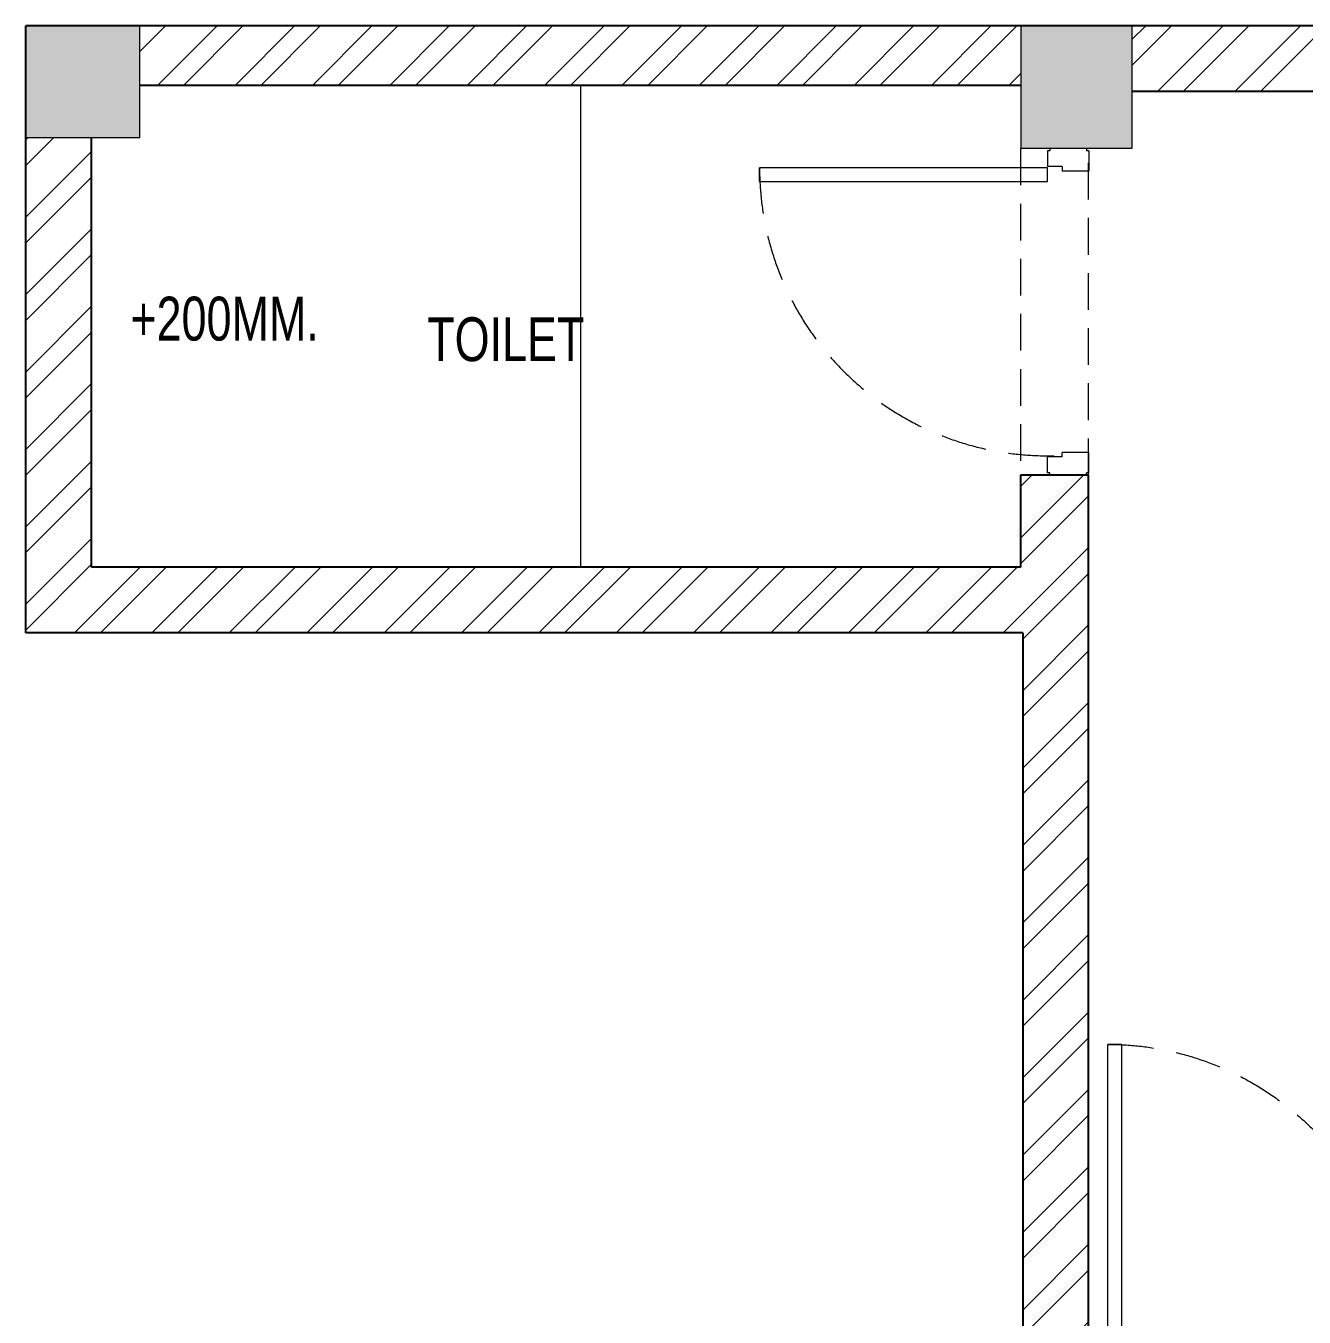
# Model space of a CAD drawing. Header units: feet. Extents: x 8911276 to 8917111, y -5940183 to -5922883.
# Drawn here: x 8911276 to 8914194, y -5925830 to -5922883 of the extents above; entities that cross this region are included whole.
import ezdxf

# ---------------------------------------------------------------- set-up
doc = ezdxf.new("R2010")
doc.units = ezdxf.units.FT
doc.header["$LTSCALE"] = 33
doc.header["$MEASUREMENT"] = 0
doc.linetypes.add('HIDDEN', pattern=[9.525, 6.35, -3.175])
doc.linetypes.add('HIDDEN2', pattern=[4.7625, 3.175, -1.5875])
for name, color, linetype, lineweight in [('A-COL', 243, 'Continuous', 9), ('beam', 90, 'Continuous', 9), ('column hatch', 5, 'Continuous', 0), ('dimension', 250, 'Continuous', 0), ('Door', 2, 'Continuous', 13), ('LENS-DIM', 252, 'Continuous', 5), ('LENS-DOOR', 34, 'Continuous', 20), ('LN-HATCH', 251, 'Continuous', 0), ('TEXT', 1, 'Continuous', 0)]:
    doc.layers.add(name, color=color, linetype=linetype, lineweight=lineweight)
doc.layers.add('A-WALL', color=1, linetype='Continuous')
doc.styles.get("Standard").update_dxf_attribs({"font": 'GILC____.TTF'})

# ---------------------------------------------------------------- blocks, each defined once
blk = doc.blocks.new('*U40')
at = {"layer": 'LENS-DOOR'}
for p, q in [((548121.7, 1779235.3), (548121.7, 1778573.8)), ((548121.7, 1779235.3), (548153, 1779235.3)), ((548153, 1778573.8), (548153, 1779235.3)), ((547452.5, 1778573.8), (547488.9, 1778573.8)), ((547452.5, 1778568.6), (547452.5, 1778573.8)), ((547488.9, 1778539.9), (547488.9, 1778573.8)), ((548121.7, 1778573.8), (548153, 1778573.8)), ((548192.1, 1778573.8), (548155.6, 1778573.8)), ((548155.6, 1778539.9), (548155.6, 1778573.8)), ((548192.1, 1778568.6), (548192.1, 1778573.8)), ((547447.3, 1778568.6), (547452.5, 1778568.6)), ((547447.3, 1778484.1), (547447.3, 1778568.6)), ((548197.3, 1778568.6), (548192.1, 1778568.6)), ((548197.3, 1778484.1), (548197.3, 1778568.6)), ((547488.9, 1778539.9), (547499.3, 1778539.9)), ((547499.3, 1778478.9), (547499.3, 1778539.9)), ((548145.2, 1778478.9), (548145.2, 1778539.9)), ((548155.6, 1778539.9), (548145.2, 1778539.9)), ((547447.3, 1778484.1), (547452.5, 1778484.1)), ((547452.5, 1778478.9), (547452.5, 1778484.1)), ((548192.1, 1778478.9), (548192.1, 1778484.1)), ((548197.3, 1778484.1), (548192.1, 1778484.1)), ((547452.5, 1778478.9), (547499.3, 1778478.9)), ((548192.1, 1778478.9), (548145.2, 1778478.9))]:
    blk.add_line(p, q, dxfattribs=at)
at = {"layer": 'LENS-DOOR', "color": 7, "linetype": 'HIDDEN2'}
blk.add_ellipse((548153, 1778573.8), major_axis=(-661.5, 0), ratio=1, start_param=-1.570791, end_param=0.051209, dxfattribs=at)
blk = doc.blocks.new('*U44')
at = {"layer": 'LENS-DOOR'}
for p, q in [((548122.2, 1779230.5), (548122.2, 1778573.5)), ((548122.2, 1779230.5), (548153.3, 1779230.5)), ((548153.3, 1778573.5), (548153.3, 1779230.5)), ((547457.5, 1778573.5), (547493.7, 1778573.5)), ((547457.5, 1778568.3), (547457.5, 1778573.5)), ((547493.7, 1778539.8), (547493.7, 1778573.5)), ((548122.2, 1778573.5), (548153.3, 1778573.5)), ((548192.1, 1778573.5), (548155.9, 1778573.5)), ((548155.9, 1778539.8), (548155.9, 1778573.5)), ((548192.1, 1778568.3), (548192.1, 1778573.5)), ((547452.3, 1778568.3), (547457.5, 1778568.3)), ((547452.3, 1778484.4), (547452.3, 1778568.3)), ((548197.3, 1778568.3), (548192.1, 1778568.3)), ((548197.3, 1778484.4), (548197.3, 1778568.3)), ((547493.7, 1778539.8), (547504, 1778539.8)), ((547504, 1778479.2), (547504, 1778539.8)), ((548145.5, 1778479.2), (548145.5, 1778539.8)), ((548155.9, 1778539.8), (548145.5, 1778539.8)), ((547452.3, 1778484.4), (547457.5, 1778484.4)), ((547457.5, 1778479.2), (547457.5, 1778484.4)), ((548192.1, 1778479.2), (548192.1, 1778484.4)), ((548197.3, 1778484.4), (548192.1, 1778484.4)), ((547457.5, 1778479.2), (547504, 1778479.2)), ((548192.1, 1778479.2), (548145.5, 1778479.2))]:
    blk.add_line(p, q, dxfattribs=at)
at = {"layer": 'LENS-DOOR', "color": 7, "linetype": 'HIDDEN2'}
blk.add_ellipse((548153.3, 1778573.5), major_axis=(-657, 0), ratio=1, start_param=-1.570791, end_param=0.051209, dxfattribs=at)
blk = doc.blocks.new('A$C25e89921')
at = {"layer": 'column hatch'}
h = blk.add_hatch(color=8, dxfattribs=at)
h.dxf.hatch_style = 1
h.paths.add_polyline_path([(-2702.2, -12523.5), (-3022.2, -12523.5), (-3022.2, -12393.5), (-3307.2, -12393.5), (-3307.2, -12823.5), (-2702.2, -12823.5)])
h.paths.add_polyline_path([(1702.8, -12523.5), (1257.8, -12523.5), (1257.8, -12823.5), (1702.8, -12823.5)])
h.paths.add_polyline_path([(-3017.2, -8693.5), (-3307.2, -8693.5), (-3307.2, -9103.5), (-3017.2, -9103.5)])
h.paths.add_polyline_path([(-2897.2, -3703.5), (-3307.2, -3703.5), (-3307.2, -3983.5), (-2897.2, -3983.5)])
h.paths.add_polyline_path([(-1582.2, -398.5), (-1857.2, -398.5), (-1857.2, -968.5), (-1582.2, -968.5)])
h.paths.add_polyline_path([(-1607.8, 3126.5), (-1860.8, 3126.5), (-1860.8, 2846.5), (-1732.8, 2846.5), (-1607.8, 2846.5)])
h.paths.add_polyline_path([(-3872.2, 3126.5), (-4132.2, 3126.5), (-4132.2, 2871.5), (-3872.2, 2871.5)])
at = {"layer": 'LN-HATCH'}
h = blk.add_hatch(dxfattribs=at)
h.set_pattern_fill('ANSI32', color=256, scale=333, angle=180)
h.set_pattern_definition([(225, (-10487514.66, 5275178.56), (88.2999593, -88.2999593), []), (225, (-10487573.52, 5275178.56), (88.2999593, -88.2999593), [])])
h.paths.add_polyline_path([(-1860.8, 3126.5), (-3872.2, 3126.5), (-3872.2, 2991.5), (-1860.8, 2991.5)])
h.paths.add_polyline_path([(1702.8, 3126.5), (-1607.8, 3126.5), (-1607.8, 2976.5), (1522.2, 2976.5), (1528.8, -398.5), (1529.3, -398.5), (1529.3, -648.5), (1545.4, -8783.5), (1545.8, -8783.5), (1545.8, -9013.5), (1552.8, -12523.5), (1702.8, -12523.5)])
h.paths.add_polyline_path([(-1707.2, 2101.5), (-1862.2, 2101.5), (-1862.2, 1891.5), (-3982.2, 1891.5), (-3982.2, 2871.5), (-4132.2, 2871.5), (-4132.2, 1741.5), (-1857.2, 1741.5), (-1857.2, -398.5), (-1707.2, -398.5)])
h.paths.add_polyline_path([(-1707.2, -968.5), (-1857.2, -968.5), (-1857.2, -3703.5), (-2897.2, -3703.5), (-2897.2, -3853.5), (-1707.2, -3853.5)])
h.paths.add_polyline_path([(-3157.2, -3983.5), (-3307.2, -3983.5), (-3307.2, -8693.5), (-3157.2, -8693.5)])
h.paths.add_polyline_path([(-3152.2, -9103.5), (-3307.2, -9103.5), (-3307.2, -12393.5), (-3152.2, -12393.5)])
at = {"layer": 'A-COL'}
for p, q in [((-4132.2, 3126.5), (-3872.2, 3126.5)), ((-4132.2, 2871.5), (-4132.2, 3126.5)), ((-3872.2, 2871.5), (-3872.2, 3126.5)), ((-1860.8, 2846.5), (-1860.8, 3126.5)), ((-1732.8, 3126.5), (-1860.8, 3126.5)), ((-1732.8, 3126.5), (-1860.8, 3126.5)), ((-1607.8, 3126.5), (-1732.8, 3126.5)), ((-1607.8, 3126.5), (-1607.8, 2846.5)), ((-4132.2, 2871.5), (-3872.2, 2871.5)), ((-1732.8, 2846.5), (-1860.8, 2846.5)), ((-1732.8, 2846.5), (-1860.8, 2846.5)), ((-1607.8, 2846.5), (-1732.8, 2846.5))]:
    blk.add_line(p, q, dxfattribs=at)
at = {"layer": 'A-WALL'}
for p, q in [((-4132.2, 1741.5), (-4132.2, 3126.5)), ((1702.8, 3126.5), (-4132.2, 3126.5)), ((-3872.2, 2991.5), (-1860.8, 2991.5)), ((1522.2, 2976.5), (-1607.8, 2976.5)), ((-3982.2, 1891.5), (-3982.2, 2871.5)), ((-1707.2, 2101.5), (-1862.2, 2101.5)), ((-1862.2, 2101.5), (-1862.2, 1891.5)), ((-1707.2, -398.5), (-1707.2, 2101.5)), ((-1862.2, 1891.5), (-3982.2, 1891.5)), ((-1857.2, 1741.5), (-4132.2, 1741.5)), ((-1857.2, 1741.5), (-1857.2, -3703.5))]:
    blk.add_line(p, q, dxfattribs=at)
at = {"layer": 'beam', "linetype": 'HIDDEN', "ltscale": 0.4}
blk.add_lwpolyline([(-1862.2, 2101.5), (-1707.2, 2101.5), (-1707.2, 2846.5), (-1862.2, 2846.5)], close=True, dxfattribs=at)
at = {"layer": 'dimension'}
blk.add_line((-2866.5, 2991.5), (-2866.5, 1891.5), dxfattribs=at)
at = {"layer": 'Door', "rotation": 90}
blk.add_blockref('*U44', (1776772.7, -545350.7), dxfattribs=at)
at = {"layer": 'TEXT', "char_height": 100, "attachment_point": 1}
for s, width, insert in [('{\\W2.017595; }+200MM.', 2209.06, (-3951.2, 2508.5)), (' TOILET  ', 286.247, (-3216.3, 2461.5))]:
    blk.add_mtext_dynamic_manual_height_columns(s, width=width, gutter_width=775.3, heights=[0], dxfattribs=dict(at, insert=insert))

msp = doc.modelspace()

# ---------------------------------------------------------------- block references
at = {"layer": 'Door', "xscale": -1}
msp.add_blockref('*U40', (9461898.7, -7704442.5), dxfattribs=at)
at = {"layer": 'LENS-DIM', "color": 2}
msp.add_blockref('A$C25e89921', (8915408.7, -5926010), dxfattribs=at)

doc.saveas('drawing.dxf')
